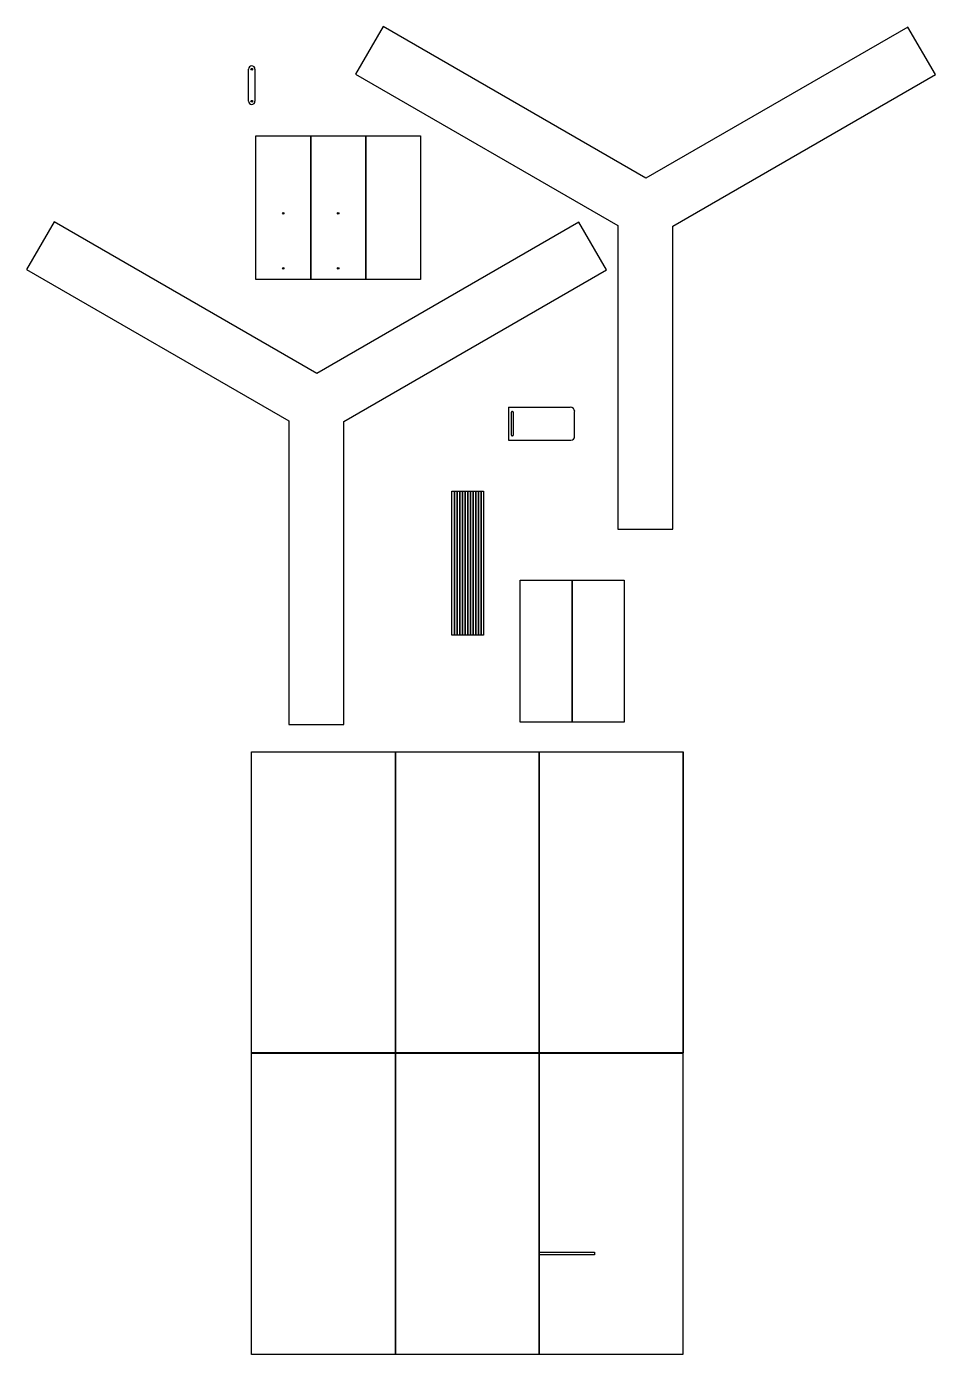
# Model space of a CAD drawing. Header units: millimetres. Extents: x -303 to 1339, y -438 to 1960.
import ezdxf

# ---------------------------------------------------------------- set-up
doc = ezdxf.new("R2010")
doc.units = ezdxf.units.MM
doc.layers.get('0').update_dxf_attribs({"lineweight": 25, "true_color": 0xffffff})
doc.layers.add('dimensions', color=1, linetype='Continuous', lineweight=25, true_color=0xff0000)

msp = doc.modelspace()

# ---------------------------------------------------------------- linework, layer by layer
at = {"color": 7, "true_color": 0x000000}
for p, q in [((111.4, 1762.9), (210.6, 1762.9)), ((111.4, 1503.6), (111.4, 1762.9)), ((210.6, 1762.9), (210.6, 1503.6)), ((210.6, 1762.9), (309.9, 1762.9)), ((210.6, 1503.6), (210.6, 1762.9)), ((309.9, 1762.9), (409.1, 1762.9)), ((309.9, 1503.6), (309.9, 1762.9)), ((309.9, 1762.9), (309.9, 1503.6)), ((409.1, 1762.9), (409.1, 1503.6)), ((210.6, 1503.6), (111.4, 1503.6)), ((309.9, 1503.6), (210.6, 1503.6)), ((409.1, 1503.6), (309.9, 1503.6)), ((465.6, 1120.8), (470.4, 1120.8)), ((465.6, 861), (465.6, 1120.8)), ((470.4, 1120.8), (470.4, 861)), ((470.4, 1120.8), (475.2, 1120.8)), ((470.4, 861), (470.4, 1120.8)), ((475.2, 1120.8), (475.2, 861)), ((475.2, 1120.8), (479.9, 1120.8)), ((475.2, 861), (475.2, 1120.8)), ((479.9, 1120.8), (479.9, 861)), ((479.9, 1120.8), (484.7, 1120.8)), ((479.9, 861), (479.9, 1120.8)), ((484.7, 1120.8), (484.7, 861)), ((484.7, 1120.8), (489.5, 1120.8)), ((484.7, 861), (484.7, 1120.8)), ((489.5, 1120.8), (489.5, 861)), ((489.5, 1120.8), (494.3, 1120.8)), ((489.5, 861), (489.5, 1120.8)), ((494.3, 1120.8), (494.3, 861)), ((494.3, 1120.8), (499, 1120.8)), ((494.3, 861), (494.3, 1120.8)), ((499, 1120.8), (499, 861)), ((499, 1120.8), (503.8, 1120.8)), ((499, 861), (499, 1120.8)), ((503.8, 1120.8), (503.8, 861)), ((503.8, 1120.8), (508.6, 1120.8)), ((503.8, 861), (503.8, 1120.8)), ((508.6, 1120.8), (508.6, 861)), ((508.6, 1120.8), (513.4, 1120.8)), ((508.6, 861), (508.6, 1120.8)), ((513.4, 1120.8), (513.4, 861)), ((513.4, 1120.8), (518.2, 1120.8)), ((513.4, 861), (513.4, 1120.8)), ((518.2, 1120.8), (518.2, 861)), ((518.2, 1120.8), (522.9, 1120.8)), ((518.2, 861), (518.2, 1120.8)), ((522.9, 1120.8), (522.9, 861)), ((470.4, 861), (465.6, 861)), ((475.2, 861), (470.4, 861)), ((479.9, 861), (475.2, 861)), ((484.7, 861), (479.9, 861)), ((489.5, 861), (484.7, 861)), ((494.3, 861), (489.5, 861)), ((499, 861), (494.3, 861)), ((503.8, 861), (499, 861)), ((508.6, 861), (503.8, 861)), ((513.4, 861), (508.6, 861)), ((518.2, 861), (513.4, 861)), ((522.9, 861), (518.2, 861)), ((103.9, 650.6), (363.5, 650.6)), ((103.9, 106.5), (103.9, 650.6)), ((363.5, 650.6), (363.5, 106.5)), ((363.9, 650.6), (623.5, 650.6)), ((363.9, 106.5), (363.9, 650.6)), ((623.5, 650.6), (623.5, 106.5)), ((623.5, 650.6), (883.1, 650.6)), ((623.5, 106.5), (623.5, 650.6)), ((883.1, 650.6), (883.1, 106.5)), ((883.1, 106.5), (883.1, 650.6)), ((363.5, 106.5), (103.9, 106.5)), ((103.9, 106.1), (363.5, 106.1)), ((103.9, -438), (103.9, 106.1)), ((363.5, 106.1), (363.5, -438)), ((363.5, 106.1), (623.1, 106.1)), ((363.5, -438), (363.5, 106.1)), ((623.5, 106.5), (363.9, 106.5)), ((623.1, 106.1), (623.1, -438)), ((623.1, 106.1), (882.7, 106.1)), ((623.1, -438), (623.1, 106.1)), ((883.1, 106.5), (623.5, 106.5)), ((882.7, 106.1), (882.7, -438)), ((623.1, -253.3), (723, -253.3)), ((623.1, -258.2), (623.1, -253.3)), ((723, -258.2), (623.1, -258.2)), ((723, -253.3), (723, -258.2)), ((363.5, -438), (103.9, -438)), ((623.1, -438), (363.5, -438)), ((882.7, -438), (623.1, -438))]:
    msp.add_line(p, q, dxfattribs=at)
for p, q in [((588.8, 960.6), (682.8, 960.6)), ((588.8, 703.6), (588.8, 960.6)), ((682.8, 960.6), (682.8, 703.6)), ((682.8, 960.6), (776.8, 960.6)), ((682.8, 703.6), (682.8, 960.6)), ((776.8, 960.6), (776.8, 703.6)), ((682.8, 703.6), (588.8, 703.6)), ((776.8, 703.6), (682.8, 703.6))]:
    msp.add_line(p, q)
at = {"color": 7, "true_color": 0x000000, "flags": 128}
for points in [[(341.3, 1960.2), (291.6, 1874.1), (765.3, 1600.7), (765.3, 1052.4), (864.7, 1052.4), (864.7, 1599.4), (1338.9, 1873.3), (1289.3, 1959.3), (816, 1686.1), (341.3, 1960.2)], [(-252.9, 1607.5), (-302.6, 1521.4), (171.1, 1247.9), (171.1, 699.7), (270.4, 699.7), (270.4, 1246.7), (744.7, 1520.6), (695, 1606.6), (221.8, 1333.4), (-252.9, 1607.5)], [(567.8, 1272.7), (567.8, 1213.2)], [(567.8, 1272.7), (567.8, 1272.7)], [(573.1, 1222.2), (573.1, 1263.7)], [(574.7, 1265.3), (574.7, 1265.3)], [(576.2, 1263.7), (576.2, 1222.2)]]:
    msp.add_lwpolyline(points, dxfattribs=at)
at = {"color": 7, "true_color": 0x000000}
for centre in [(161, 1622.9), (260.2, 1622.9), (161, 1523.5), (260.2, 1523.5)]:
    msp.add_circle(centre, 1.33, dxfattribs=at)
for centre, radius, start, end in [((627.6, 406228), 404955.4, 269.991542, 270.007328), ((679.4, 1264.7), 7.95, 0.0206, 90.0054), ((574.7, 1263.7), 1.58, 89.8754, 180.1246), ((574.7, 1263.7), 1.58, 359.8754, 90.1246), ((-109073.8, 1244.7), 109761.1, 359.986987, 0.010466), ((628.4, 470904.7), 469691.5, 269.992605, 270.006381), ((574.7, 1222.2), 1.58, 179.8754, 270.1246), ((574.7, 1222.2), 1.58, 269.8754, 0.1246), ((680.7, 1219.8), 6.6, 270.0159, 359.9841)]:
    msp.add_arc(centre, radius, start, end, dxfattribs=at)
at = {"layer": 'dimensions', "color": 7, "true_color": 0x000000, "flags": 128}
for points in [[(98.4, 1825.3), (98.4, 1883.3)], [(109.9, 1883.3), (109.9, 1825.3)]]:
    msp.add_lwpolyline(points, dxfattribs=at)
at = {"layer": 'dimensions'}
for centre in [(104.2, 1883.2), (104.2, 1825.3)]:
    msp.add_circle(centre, 1.5, dxfattribs=at)
at = {"layer": 'dimensions', "color": 7, "true_color": 0x000000}
for centre, start, end in [((104.2, 1883.3), 89.8742, 180.1258), ((104.2, 1883.3), 359.8742, 90.1258), ((104.2, 1825.3), 179.8742, 270.1258), ((104.2, 1825.3), 269.8742, 0.1258)]:
    msp.add_arc(centre, 5.7, start, end, dxfattribs=at)

doc.saveas('drawing.dxf')
